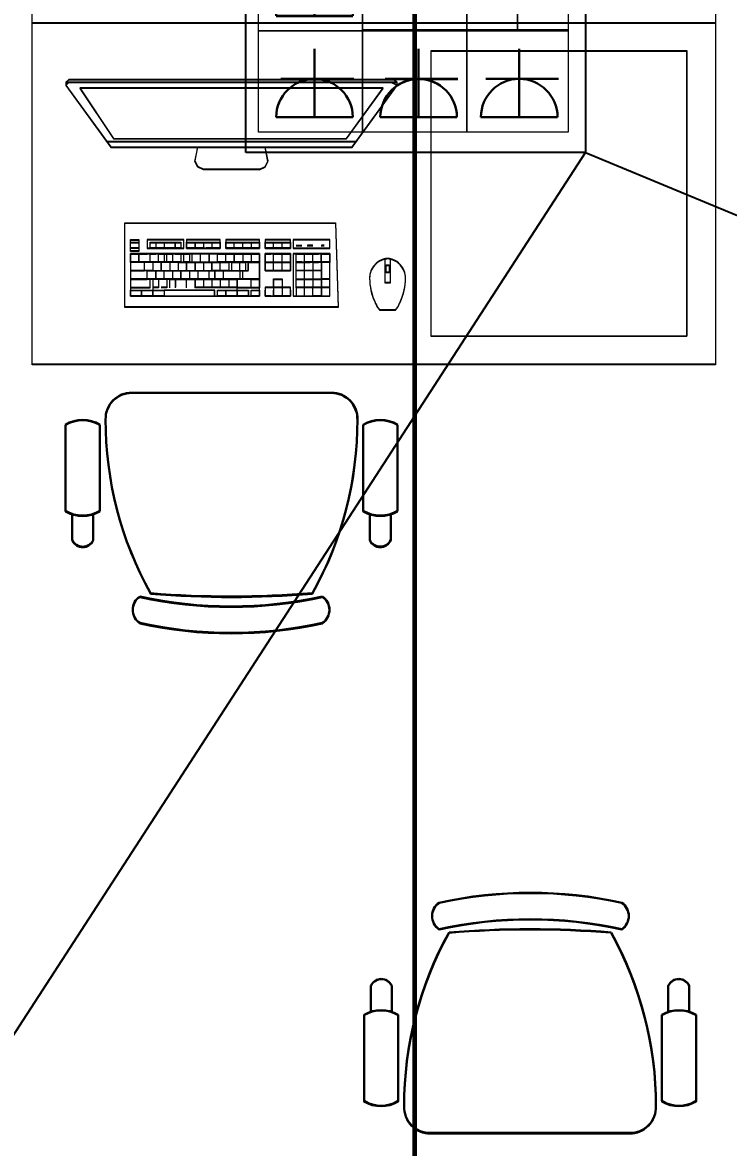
# Model space of a CAD drawing. Header units: millimetres. Extents: x -32 to 417638015, y -35 to 175284279.
# Drawn here: x 216929 to 218169, y 55109 to 57085 of the extents above; entities that cross this region are included whole.
import ezdxf
from ezdxf import colors
from ezdxf.entities.mleader import LeaderData, LeaderLine
from ezdxf.math import Vec2, Vec3

# ---------------------------------------------------------------- set-up
doc = ezdxf.new("R2010")
doc.units = ezdxf.units.MM
for name, color, linetype, lineweight in [('_ЭМ_В полу', 26, 'Кабель в трубе', 60), ('_ЭМ_ТХобщее_слой', 7, 'Continuous', 30), ('ТХ', 5, 'Continuous', 0), ('ШТРИХОВКА', 252, 'Continuous', 15), ('Электро', 250, 'Continuous', 25), ('ЭОМ_Кабель для СУП', 150, 'Continuous', 9)]:
    doc.layers.add(name, color=color, linetype=linetype, lineweight=lineweight)
for name, color, linetype in [('_ЭМ_Надписи', 7, 'Continuous'), ('PDF _СС_розетки', 7, 'Continuous'), ('ВНУТРЯНКА', 1, 'Continuous'), ('ЭОМ_Лотки рабочие', 5, 'Continuous')]:
    doc.layers.add(name, color=color, linetype=linetype)
doc.layers.add('PDF _ЭОМ _розетки', color=7, linetype='Continuous', true_color=0xeb0000)
doc.styles.add('ELine', font='txt.shx')
doc.styles.add('ЭОМ', font='isocpeur.ttf', dxfattribs={"width": 0.85, "height": 250})
doc.linetypes.add('TRAY', pattern='A,12.119257,["_",ELine,S=4.5,R=90,X=0,Y=-1.555839],0.750382,["_",ELine,S=4.5,R=0,X=0,Y=-0.805849],1.314849,["_",ELine,S=4.5,R=0,X=0,Y=-0.805849],2.250029,["_",ELine,S=4.5,R=90,X=0,Y=-1.555839],13.565483', length=30)
doc.linetypes.add('Кабель в трубе', pattern='A,8,[133,ltypeshp.shx,S=1,R=0,X=10,Y=1.3],-3,[130,ltypeshp.shx,S=1.5,R=-45,X=-1.5,Y=0],8', length=19)

# ---------------------------------------------------------------- blocks, each defined once
blk = doc.blocks.new('ТХ 1 этаж.')
at = {"color": 252, "linetype": 'Continuous', "true_color": 0x939598}
for p, q in [((55189.9, 3300), (54839.7, 3300)), ((54723.2, 3092.6), (54723.2, 3243.8)), ((54783.4, 3092.6), (54783.4, 3243.8)), ((55246.2, 3092.6), (55246.2, 3243.8)), ((55306.4, 3092.6), (55306.4, 3243.8)), ((54735.2, 3041.2), (54735.2, 3086.8)), ((54772, 3041.2), (54772, 3087)), ((55257.7, 3041.2), (55257.7, 3087)), ((55294.4, 3041.2), (55294.4, 3086.8)), ((55259.5, 2258.9), (55259.5, 2213.3)), ((55296.3, 2258.8), (55296.2, 2213.1)), ((55781.9, 2258.8), (55781.9, 2213.1)), ((55818.7, 2258.9), (55818.7, 2213.3)), ((55247.5, 2207.5), (55247.5, 2056.3)), ((55307.7, 2207.5), (55307.7, 2056.3)), ((55770.5, 2207.5), (55770.5, 2056.3)), ((55830.7, 2207.5), (55830.7, 2056.3)), ((55364, 2000), (55714.2, 2000))]:
    blk.add_line(p, q, dxfattribs=at)
for centre, radius, start, end in [((54839.1, 3254.6), 45.4, 89.2519, 182.1866), ((55190.5, 3254.6), 45.4, 357.8135, 90.7479), ((54753.3, 3193.7), 58.4, 58.951, 121.0488), ((55418.2, 3251.5), 624.5, 179.878, 209.1059), ((54611.4, 3251.6), 624.5, 330.9068, 0.1215), ((55276.3, 3193.7), 58.4, 58.951, 121.0488), ((54753.3, 3142.6), 58.4, 238.951, 301.0488), ((55276.3, 3142.6), 58.4, 238.951, 301.0488), ((54753.6, 3049.7), 20.2, 204.8955, 335.3354), ((55276, 3049.8), 20.2, 204.8955, 335.3354), ((55014.1, 4704), 1761.9, 265.3938, 274.6546), ((54869.5, 2918.9), 28.1, 124.2901, 235.7096), ((55014.1, 3672.2), 747.5, 257.602, 282.3978), ((55158.7, 2918.9), 28.1, 304.2915, 55.7083), ((55014.1, 3625.7), 747.5, 257.602, 282.3978), ((55539.8, 1674.3), 747.5, 77.602, 102.3978), ((55395.2, 2381.2), 28.1, 124.2915, 235.7083), ((55684.5, 2381.2), 28.1, 304.2901, 55.7096), ((55539.8, 1627.9), 747.5, 77.602, 102.3978), ((55942.5, 2048.5), 624.5, 150.9068, 180.1215), ((55539.8, 596), 1761.9, 85.3938, 94.6546), ((55135.7, 2048.5), 624.5, 359.878, 29.1059), ((55277.9, 2250.3), 20.2, 24.8955, 155.3354), ((55800.3, 2250.4), 20.2, 24.8955, 155.3354), ((55277.6, 2157.4), 58.4, 58.951, 121.0488), ((55800.6, 2157.4), 58.4, 58.951, 121.0488), ((55277.6, 2106.3), 58.4, 238.951, 301.0488), ((55800.6, 2106.3), 58.4, 238.951, 301.0488), ((55363.4, 2045.4), 45.4, 177.8135, 270.7479), ((55714.8, 2045.4), 45.4, 269.2519, 2.1866)]:
    blk.add_arc(centre, radius, start, end, dxfattribs=at)
at = {"layer": 'ТХ', "color": 252, "linetype": 'Continuous', "ltscale": 100, "true_color": 0x939598}
for p, q in [((54950.7, 3707), (54955.6, 3731.7)), ((55078.9, 3707), (55074, 3731.7)), ((54955.6, 3697.1), (54950.7, 3707)), ((54955.6, 3697.1), (54950.7, 3707)), ((54965.5, 3692.2), (54955.6, 3697.1)), ((54965.5, 3692.2), (54955.6, 3697.1)), ((55064.1, 3692.2), (55074, 3697.1)), ((55064.1, 3692.2), (55074, 3697.1)), ((55074, 3697.1), (55078.9, 3707)), ((55074, 3697.1), (55078.9, 3707)), ((55014.8, 3692.2), (54965.5, 3692.2)), ((55014.8, 3692.2), (54965.5, 3692.2)), ((55064.1, 3692.2), (55014.8, 3692.2)), ((55064.1, 3692.2), (55014.8, 3692.2)), ((55291, 3445.6), (55276.2, 3445.6)), ((55301.6, 3445.6), (55291, 3445.6))]:
    blk.add_line(p, q, dxfattribs=at)
at = {"layer": 'ТХ', "color": 252, "true_color": 0x939598}
for points in [[(55864.8, 3950), (54664.8, 3950), (54664.8, 4550), (55864.8, 4550)], [(54664.8, 3950), (55864.8, 3950), (55864.8, 3350), (54664.8, 3350)], [(55364.8, 3400), (55814.8, 3400), (55814.8, 3900), (55364.8, 3900)], [(55291.6, 3524.6), (55291.6, 3511.6), (55286.2, 3511.6), (55286.2, 3524.6)]]:
    blk.add_lwpolyline(points, close=True, dxfattribs=at)
at = {"layer": 'ТХ', "color": 252, "linetype": 'Continuous', "ltscale": 100, "true_color": 0x939598}
for points in [[(54812.6, 3731.7), (55014.8, 3731.7), (55212.1, 3731.7), (55221.9, 3731.7), (55226.9, 3731.7), (55305.8, 3840.2), (55305.8, 3845.1), (55300.8, 3850), (55014.8, 3850), (54728.8, 3850), (54723.9, 3845.1), (54723.9, 3840.2), (54802.8, 3731.7)], [(55014.8, 3835.2), (54748.5, 3835.2), (54807.7, 3746.5), (55014.8, 3746.5), (55217, 3746.5), (55281.1, 3835.2)], [(54975.4, 3529.5), (54975.4, 3544.3)], [(55019.7, 3529.5), (55019.7, 3544.3)], [(54926, 3499.9), (54926, 3514.7)]]:
    blk.add_lwpolyline(points, close=True, dxfattribs=at)
for points in [[(55305.8, 3845.1), (55295.9, 3845.1), (55014.8, 3845.1), (54733.7, 3845.1), (54723.9, 3845.1)], [(55305.8, 3840.2), (55295.9, 3845.1), (55014.8, 3845.1), (54728.8, 3845.1), (54723.9, 3840.2)], [(54797.8, 3741.5), (55014.8, 3741.5), (55231.8, 3741.5)], [(54827.4, 3450.6), (54827.4, 3598.5)], [(54827.4, 3598.5), (55197.3, 3598.5), (55202.2, 3450.6)], [(54837.3, 3568.9), (54852.1, 3568.9)], [(54837.3, 3549.2), (54837.3, 3568.9)], [(54837.3, 3564), (54852.1, 3564)], [(54837.3, 3554.1), (54837.3, 3564)], [(54852.1, 3568.9), (54852.1, 3549.2)], [(54852.1, 3564), (54852.1, 3554.1)], [(54931, 3568.9), (54866.9, 3568.9)], [(54866.9, 3568.9), (54866.9, 3554.1)], [(54871.8, 3564), (54926, 3564)], [(54871.8, 3554.1), (54871.8, 3564)], [(54881.7, 3564), (54881.7, 3554.1)], [(54896.5, 3564), (54896.5, 3554.1)], [(54916.2, 3554.1), (54916.2, 3564)], [(54926, 3564), (54926, 3554.1)], [(54931, 3554.1), (54931, 3568.9)], [(54935.9, 3568.9), (54935.9, 3554.1)], [(54995.1, 3568.9), (54935.9, 3568.9)], [(54965.5, 3564), (54965.5, 3554.1), (54935.9, 3554.1)], [(54935.9, 3564), (54965.5, 3564)], [(54935.9, 3554.1), (54935.9, 3564)], [(54950.7, 3564), (54950.7, 3554.1)], [(54965.5, 3564), (54995.1, 3564)], [(54980.3, 3564), (54980.3, 3554.1)], [(54995.1, 3554.1), (54995.1, 3568.9)], [(54995.1, 3564), (54995.1, 3554.1)], [(55005, 3568.9), (55005, 3554.1)], [(55064.1, 3568.9), (55005, 3568.9)], [(55005, 3564), (55034.5, 3564)], [(55005, 3554.1), (55005, 3564)], [(55019.7, 3554.1), (55019.7, 3564)], [(55034.5, 3554.1), (55034.5, 3564), (55064.1, 3564)], [(55049.3, 3564), (55049.3, 3554.1)], [(55064.1, 3564), (55064.1, 3554.1), (55064.1, 3568.9)], [(55118.4, 3568.9), (55074, 3568.9)], [(55074, 3568.9), (55074, 3554.1)], [(55074, 3554.1), (55074, 3564)], [(55074, 3564), (55118.4, 3564)], [(55088.8, 3554.1), (55088.8, 3564)], [(55103.6, 3554.1), (55103.6, 3564)], [(55118.4, 3554.1), (55118.4, 3568.9)], [(55118.4, 3564), (55118.4, 3554.1)], [(55187.4, 3568.9), (55123.3, 3568.9)], [(55123.3, 3568.9), (55123.3, 3554.1)], [(55128.2, 3559.1), (55138.1, 3559.1)], [(55128.2, 3559.1), (55138.1, 3559.1)], [(55157.8, 3559.1), (55148, 3559.1)], [(55148, 3559.1), (55157.8, 3559.1)], [(55177.6, 3559.1), (55172.6, 3559.1)], [(55172.6, 3559.1), (55177.6, 3559.1)], [(55187.4, 3554.1), (55187.4, 3568.9)], [(54852.1, 3554.1), (54837.3, 3554.1)], [(54852.1, 3549.2), (54837.3, 3549.2)], [(54837.3, 3544.3), (54837.3, 3470.3)], [(55064.1, 3544.3), (54837.3, 3544.3)], [(54837.3, 3544.3), (54866.9, 3544.3)], [(54837.3, 3529.5), (54837.3, 3544.3)], [(54852.1, 3529.5), (54852.1, 3544.3)], [(54852.1, 3544.3), (54852.1, 3529.5)], [(54866.9, 3554.1), (54931, 3554.1)], [(54926, 3554.1), (54871.8, 3554.1)], [(54871.8, 3544.3), (54881.7, 3544.3)], [(54871.8, 3529.5), (54871.8, 3544.3)], [(54886.6, 3544.3), (54911.3, 3544.3)], [(54886.6, 3529.5), (54886.6, 3544.3)], [(54896.5, 3544.3), (54896.5, 3529.5)], [(54901.4, 3529.5), (54901.4, 3544.3)], [(54911.3, 3544.3), (54911.3, 3529.5)], [(54916.2, 3544.3), (54940.8, 3544.3)], [(54926, 3544.3), (54926, 3529.5)], [(54931, 3529.5), (54931, 3544.3)], [(54935.9, 3554.1), (54995.1, 3554.1)], [(54940.8, 3544.3), (54940.8, 3529.5)], [(54945.8, 3529.5), (54945.8, 3544.3)], [(54960.6, 3529.5), (54960.6, 3544.3)], [(54995.1, 3554.1), (54970.4, 3554.1)], [(54990.2, 3544.3), (55005, 3544.3)], [(54990.2, 3529.5), (54990.2, 3544.3)], [(55019.7, 3554.1), (55005, 3554.1)], [(55005, 3554.1), (55064.1, 3554.1)], [(55005, 3529.5), (55005, 3544.3)], [(55005, 3544.3), (55019.7, 3544.3)], [(55034.5, 3554.1), (55019.7, 3554.1)], [(55019.7, 3544.3), (55034.5, 3544.3)], [(55064.1, 3554.1), (55034.5, 3554.1)], [(55034.5, 3544.3), (55034.5, 3529.5)], [(55034.5, 3544.3), (55064.1, 3544.3)], [(55049.3, 3544.3), (55049.3, 3529.5)], [(55064.1, 3544.3), (55064.1, 3529.5)], [(55064.1, 3470.3), (55064.1, 3544.3)], [(55118.4, 3554.1), (55074, 3554.1)], [(55074, 3554.1), (55118.4, 3554.1)], [(55074, 3529.5), (55074, 3544.3)], [(55074, 3544.3), (55074, 3514.7)], [(55074, 3544.3), (55083.9, 3544.3)], [(55118.4, 3544.3), (55074, 3544.3)], [(55088.8, 3544.3), (55103.6, 3544.3)], [(55088.8, 3514.7), (55088.8, 3544.3)], [(55103.6, 3544.3), (55118.4, 3544.3)], [(55103.6, 3529.5), (55103.6, 3544.3)], [(55118.4, 3514.7), (55118.4, 3544.3)], [(55118.4, 3544.3), (55118.4, 3529.5)], [(55123.3, 3554.1), (55187.4, 3554.1)], [(55187.4, 3544.3), (55123.3, 3544.3)], [(55123.3, 3544.3), (55123.3, 3470.3)], [(55128.2, 3544.3), (55167.7, 3544.3)], [(55128.2, 3529.5), (55128.2, 3544.3)], [(55143, 3470.3), (55143, 3544.3)], [(55157.8, 3529.5), (55157.8, 3544.3)], [(55172.6, 3544.3), (55187.4, 3544.3)], [(55172.6, 3529.5), (55172.6, 3544.3)], [(55187.4, 3470.3), (55187.4, 3544.3)], [(55187.4, 3544.3), (55187.4, 3529.5)], [(54921.1, 3529.5), (54837.3, 3529.5)], [(54861.9, 3529.5), (54837.3, 3529.5), (54837.3, 3514.7), (54837.3, 3499.9)], [(54861.9, 3514.7), (54861.9, 3529.5)], [(54861.9, 3514.7), (54861.9, 3529.5)], [(54876.7, 3529.5), (54876.7, 3514.7)], [(54891.5, 3529.5), (54891.5, 3514.7)], [(54891.5, 3514.7), (54891.5, 3529.5)], [(54906.3, 3529.5), (54906.3, 3514.7)], [(54926, 3529.5), (54916.2, 3529.5)], [(54921.1, 3529.5), (54921.1, 3514.7)], [(54921.1, 3529.5), (54990.2, 3529.5)], [(54940.8, 3529.5), (54931, 3529.5)], [(54935.9, 3514.7), (54935.9, 3529.5)], [(54935.9, 3529.5), (54935.9, 3514.7)], [(54950.7, 3529.5), (54950.7, 3514.7)], [(54965.5, 3529.5), (54980.3, 3529.5)], [(54965.5, 3529.5), (54965.5, 3514.7)], [(54980.3, 3529.5), (54980.3, 3514.7)], [(54980.3, 3529.5), (55009.9, 3529.5)], [(54980.3, 3514.7), (54980.3, 3529.5)], [(55034.5, 3529.5), (54990.2, 3529.5)], [(54995.1, 3514.7), (54995.1, 3529.5)], [(55009.9, 3529.5), (55009.9, 3514.7)], [(55014.8, 3529.5), (55039.5, 3529.5)], [(55014.8, 3529.5), (55014.8, 3514.7)], [(55029.6, 3514.7), (55029.6, 3529.5)], [(55034.5, 3499.9), (55034.5, 3514.7), (55044.4, 3514.7), (55044.4, 3529.5)], [(55049.3, 3529.5), (55034.5, 3529.5)], [(55039.5, 3529.5), (55039.5, 3514.7)], [(55044.4, 3529.5), (55064.1, 3529.5)], [(55064.1, 3529.5), (55049.3, 3529.5)], [(55064.1, 3529.5), (55064.1, 3499.9)], [(55074, 3529.5), (55118.4, 3529.5)], [(55074, 3514.7), (55074, 3529.5)], [(55103.6, 3514.7), (55103.6, 3529.5)], [(55118.4, 3529.5), (55118.4, 3514.7)], [(55138.1, 3529.5), (55128.2, 3529.5)], [(55128.2, 3529.5), (55152.9, 3529.5)], [(55128.2, 3485.1), (55128.2, 3529.5)], [(55187.4, 3529.5), (55143, 3529.5)], [(55157.8, 3529.5), (55157.8, 3485.1)], [(55157.8, 3529.5), (55167.7, 3529.5)], [(55172.6, 3529.5), (55172.6, 3485.1)], [(55172.6, 3529.5), (55172.6, 3470.3)], [(55187.4, 3529.5), (55172.6, 3529.5)], [(55187.4, 3470.3), (55187.4, 3529.5)], [(54837.3, 3514.7), (54861.9, 3514.7)], [(54866.9, 3514.7), (54837.3, 3514.7)], [(54837.3, 3499.9), (54866.9, 3499.9)], [(54871.8, 3499.9), (54837.3, 3499.9)], [(54837.3, 3499.9), (54837.3, 3485.1)], [(54876.7, 3514.7), (54861.9, 3514.7)], [(54866.9, 3514.7), (54891.5, 3514.7)], [(54866.9, 3499.9), (54866.9, 3514.7)], [(54866.9, 3499.9), (54866.9, 3514.7)], [(54901.4, 3499.9), (54866.9, 3499.9)], [(54871.8, 3485.1), (54871.8, 3499.9)], [(54876.7, 3499.9), (54876.7, 3470.3)], [(54881.7, 3514.7), (54985.2, 3514.7)], [(54881.7, 3499.9), (54881.7, 3514.7)], [(54881.7, 3514.7), (54881.7, 3499.9)], [(54886.6, 3499.9), (54886.6, 3485.1)], [(54896.5, 3499.9), (54896.5, 3514.7)], [(54911.3, 3499.9), (54896.5, 3499.9)], [(54901.4, 3499.9), (54901.4, 3485.1)], [(54906.3, 3499.9), (55024.7, 3499.9)], [(54906.3, 3485.1), (54906.3, 3499.9)], [(54911.3, 3514.7), (54911.3, 3499.9)], [(55019.7, 3499.9), (54911.3, 3499.9)], [(54916.2, 3499.9), (54916.2, 3485.1)], [(54935.9, 3485.1), (54935.9, 3499.9)], [(54940.8, 3514.7), (54940.8, 3499.9)], [(54950.7, 3499.9), (54950.7, 3485.1)], [(54955.6, 3514.7), (54955.6, 3499.9)], [(54965.5, 3499.9), (54965.5, 3485.1)], [(54975.4, 3499.9), (54975.4, 3514.7)], [(55009.9, 3514.7), (54980.3, 3514.7)], [(54980.3, 3499.9), (54995.1, 3499.9)], [(54980.3, 3499.9), (54980.3, 3485.1)], [(54985.2, 3514.7), (54985.2, 3499.9)], [(54985.2, 3514.7), (55005, 3514.7)], [(54995.1, 3499.9), (54995.1, 3485.1)], [(55000, 3514.7), (55000, 3499.9)], [(55005, 3514.7), (55039.5, 3514.7)], [(55009.9, 3499.9), (55009.9, 3485.1)], [(55029.6, 3499.9), (55019.7, 3499.9)], [(55049.3, 3499.9), (55024.7, 3499.9), (55024.7, 3485.1)], [(55024.7, 3470.3), (55024.7, 3499.9)], [(55029.6, 3514.7), (55029.6, 3499.9)], [(55064.1, 3499.9), (55034.5, 3499.9)], [(55049.3, 3499.9), (55064.1, 3499.9)], [(55049.3, 3485.1), (55049.3, 3499.9)], [(55049.3, 3485.1), (55049.3, 3499.9)], [(55064.1, 3499.9), (55064.1, 3485.1)], [(55118.4, 3514.7), (55074, 3514.7)], [(55074, 3514.7), (55118.4, 3514.7)], [(55088.8, 3499.9), (55088.8, 3470.3)], [(55088.8, 3485.1), (55088.8, 3499.9)], [(55088.8, 3499.9), (55103.6, 3499.9), (55103.6, 3485.1)], [(55088.8, 3499.9), (55103.6, 3499.9)], [(55103.6, 3499.9), (55103.6, 3485.1)], [(55157.8, 3514.7), (55128.2, 3514.7)], [(55128.2, 3499.9), (55143, 3499.9)], [(55143, 3499.9), (55172.6, 3499.9)], [(55172.6, 3514.7), (55157.8, 3514.7)], [(55187.4, 3499.9), (55172.6, 3499.9)], [(54837.3, 3485.1), (54871.8, 3485.1)], [(54837.3, 3480.2), (54896.5, 3480.2)], [(54837.3, 3470.3), (54837.3, 3480.2)], [(54857, 3470.3), (54857, 3480.2)], [(54886.6, 3485.1), (54876.7, 3485.1)], [(54876.7, 3470.3), (54876.7, 3480.2)], [(54901.4, 3485.1), (54891.5, 3485.1)], [(54896.5, 3480.2), (54896.5, 3470.3)], [(54896.5, 3480.2), (54896.5, 3470.3)], [(54985.2, 3480.2), (54896.5, 3480.2)], [(54995.1, 3485.1), (54950.7, 3485.1)], [(54985.2, 3470.3), (54985.2, 3480.2)], [(54990.2, 3480.2), (55024.7, 3480.2)], [(54990.2, 3470.3), (54990.2, 3480.2)], [(55024.7, 3485.1), (54995.1, 3485.1)], [(55005, 3480.2), (55005, 3470.3)], [(55005, 3470.3), (55005, 3480.2)], [(55024.7, 3485.1), (55064.1, 3485.1)], [(55024.7, 3480.2), (55044.4, 3480.2)], [(55024.7, 3480.2), (55024.7, 3470.3)], [(55044.4, 3480.2), (55044.4, 3470.3)], [(55049.3, 3480.2), (55064.1, 3480.2)], [(55049.3, 3470.3), (55049.3, 3480.2)], [(55064.1, 3480.2), (55064.1, 3470.3)], [(55074, 3485.1), (55074, 3470.3)], [(55118.4, 3485.1), (55074, 3485.1)], [(55074, 3470.3), (55074, 3480.2)], [(55088.8, 3470.3), (55088.8, 3480.2)], [(55103.6, 3485.1), (55103.6, 3470.3)], [(55118.4, 3485.1), (55103.6, 3485.1)], [(55118.4, 3470.3), (55118.4, 3485.1)], [(55118.4, 3480.2), (55118.4, 3470.3)], [(55152.9, 3485.1), (55128.2, 3485.1)], [(55157.8, 3485.1), (55128.2, 3485.1)], [(55128.2, 3485.1), (55128.2, 3470.3)], [(55187.4, 3485.1), (55157.8, 3485.1)], [(55157.8, 3470.3), (55157.8, 3485.1)], [(55157.8, 3470.3), (55157.8, 3485.1)], [(55172.6, 3485.1), (55172.6, 3470.3)], [(54837.3, 3470.3), (55064.1, 3470.3)], [(54876.7, 3470.3), (54837.3, 3470.3)], [(54896.5, 3470.3), (54876.7, 3470.3)], [(54896.5, 3470.3), (54985.2, 3470.3)], [(55024.7, 3470.3), (54990.2, 3470.3)], [(55044.4, 3470.3), (55024.7, 3470.3)], [(55064.1, 3470.3), (55049.3, 3470.3)], [(55083.9, 3470.3), (55074, 3470.3)], [(55074, 3470.3), (55118.4, 3470.3)], [(55118.4, 3470.3), (55088.8, 3470.3)], [(55123.3, 3470.3), (55187.4, 3470.3)], [(55128.2, 3470.3), (55152.9, 3470.3)], [(55172.6, 3470.3), (55157.8, 3470.3)], [(55172.6, 3470.3), (55187.4, 3470.3)], [(55202.2, 3450.6), (54827.4, 3450.6)]]:
    blk.add_lwpolyline(points, dxfattribs=at)
at = {"layer": 'ТХ', "color": 252, "true_color": 0x939598}
blk.add_lwpolyline([(55284, 3535.2), (55284, 3494), (55293.8, 3494), (55293.8, 3535.2)], dxfattribs=at)
at = {"layer": 'ТХ', "color": 252, "linetype": 'Continuous', "ltscale": 100, "true_color": 0x939598}
for centre, radius, start, end in [((55292.1, 3501.3), 34.8, 137.9531, 180), ((55342.5, 3455.8), 102.6, 135, 137.9531), ((55277.4, 3520.9), 10.5, 125.7825, 135), ((55289.2, 3504.5), 30.7, 116.5651, 125.7825), ((55296.6, 3489.9), 47.1, 109.1242, 116.5651), ((55288.9, 3512), 23.8, 90, 109.1242), ((55288.9, 3512), 23.8, 70.8758, 90), ((55281.2, 3489.9), 47.1, 63.4349, 70.8758), ((55288.6, 3504.5), 30.7, 54.2175, 63.4349), ((55300.4, 3520.9), 10.5, 45, 54.2175), ((55235.3, 3455.8), 102.6, 42.0469, 45), ((55285.7, 3501.3), 34.8, 0, 42.0469), ((55355, 3501.3), 97.6, 180, 204.7215), ((55222.8, 3501.3), 97.6, 335.2785, 0), ((55525.9, 3579.9), 285.7, 204.7215, 206.5651), ((55051.9, 3579.9), 285.7, 333.4349, 335.2785), ((55280.5, 3457.3), 11.5, 206.5651, 215.7825), ((55300.8, 3471.9), 36.4, 215.7825, 225), ((55276.2, 3447.2), 1.61, 225, 270), ((55301.6, 3447.2), 1.61, 270, 315), ((55277, 3471.9), 36.4, 315, 324.2175), ((55297.3, 3457.3), 11.5, 324.2175, 333.4349)]:
    blk.add_arc(centre, radius, start, end, dxfattribs=at)
blk = doc.blocks.new('1 этаж')
at = {"layer": 'ЭОМ_Лотки рабочие'}
blk.add_blockref('ТХ 1 этаж.', (-6856.492, 1554.379), dxfattribs=at)
blk = doc.blocks.new('_ЭМ_ТХ2_1этаж')
at = {"color": 252, "linetype": 'Continuous', "true_color": 0x939598}
for p, q in [((166337.8, -65893.5), (165987.6, -65893.5)), ((165871.1, -66100.9), (165871.1, -65949.8)), ((165931.3, -66100.9), (165931.3, -65949.8)), ((166394.1, -66100.9), (166394.1, -65949.8)), ((166454.3, -66100.9), (166454.3, -65949.8)), ((165883.1, -66152.3), (165883.1, -66106.7)), ((165919.9, -66152.3), (165919.9, -66106.6)), ((166405.5, -66152.3), (166405.6, -66106.6)), ((166442.3, -66152.3), (166442.3, -66106.7)), ((166407.4, -66934.6), (166407.4, -66980.2)), ((166444.1, -66934.7), (166444.1, -66980.4)), ((166929.8, -66934.7), (166929.8, -66980.4)), ((166966.6, -66934.6), (166966.6, -66980.3)), ((166395.4, -66986), (166395.4, -67137.2)), ((166455.6, -66986), (166455.6, -67137.2)), ((166918.4, -66986), (166918.4, -67137.2)), ((166978.6, -66986), (166978.6, -67137.2)), ((166511.9, -67193.5), (166862.1, -67193.5))]:
    blk.add_line(p, q, dxfattribs=at)
for centre, radius, start, end in [((165987, -65938.9), 45.4, 89.2519, 182.1866), ((166338.4, -65938.9), 45.4, 357.8135, 90.7479), ((165901.2, -65999.8), 58.4, 58.951, 121.0488), ((166566.1, -65942), 624.5, 179.878, 209.1059), ((165759.3, -65942), 624.5, 330.9068, 0.1215), ((166424.2, -65999.8), 58.4, 58.951, 121.0488), ((165901.2, -66050.9), 58.4, 238.951, 301.0488), ((166424.2, -66050.9), 58.4, 238.951, 301.0488), ((165901.5, -66143.8), 20.2, 204.8955, 335.3354), ((166423.9, -66143.7), 20.2, 204.8955, 335.3354), ((166017.3, -66274.6), 28.1, 124.2901, 235.7096), ((166162, -65521.3), 747.5, 257.602, 282.3978), ((166162, -64489.5), 1761.9, 265.3938, 274.6546), ((166306.6, -66274.6), 28.1, 304.2915, 55.7083), ((166162, -65567.8), 747.5, 257.602, 282.3978), ((166687.7, -67519.2), 747.5, 77.602, 102.3978), ((166543.1, -66812.3), 28.1, 124.2915, 235.7083), ((166832.3, -66812.3), 28.1, 304.2901, 55.7096), ((166687.7, -67565.7), 747.5, 77.602, 102.3978), ((167090.4, -67145), 624.5, 150.9068, 180.1215), ((166687.7, -68597.5), 1761.9, 85.3938, 94.6546), ((166283.6, -67145), 624.5, 359.878, 29.1059), ((166425.8, -66943.2), 20.2, 24.8955, 155.3354), ((166948.2, -66943.2), 20.2, 24.8955, 155.3354), ((166425.5, -67036.1), 58.4, 58.951, 121.0488), ((166948.5, -67036.1), 58.4, 58.951, 121.0488), ((166425.5, -67087.2), 58.4, 238.951, 301.0488), ((166511.3, -67148.1), 45.4, 177.8135, 270.7479), ((166862.7, -67148.1), 45.4, 269.2519, 2.1866), ((166948.5, -67087.2), 58.4, 238.951, 301.0488)]:
    blk.add_arc(centre, radius, start, end, dxfattribs=at)
at = {"layer": 'ТХ', "color": 252, "linetype": 'Continuous', "ltscale": 100, "true_color": 0x939598}
for p, q in [((166098.6, -65486.5), (166103.5, -65461.8)), ((166226.8, -65486.5), (166221.9, -65461.8)), ((166103.5, -65496.4), (166098.6, -65486.5)), ((166103.5, -65496.4), (166098.6, -65486.5)), ((166221.9, -65496.4), (166226.8, -65486.5)), ((166221.9, -65496.4), (166226.8, -65486.5)), ((166113.4, -65501.3), (166103.5, -65496.4)), ((166113.4, -65501.3), (166103.5, -65496.4)), ((166162.7, -65501.3), (166113.4, -65501.3)), ((166162.7, -65501.3), (166113.4, -65501.3)), ((166212, -65501.3), (166162.7, -65501.3)), ((166212, -65501.3), (166162.7, -65501.3)), ((166212, -65501.3), (166221.9, -65496.4)), ((166212, -65501.3), (166221.9, -65496.4)), ((166438.9, -65747.9), (166424.1, -65747.9)), ((166449.5, -65747.9), (166438.9, -65747.9))]:
    blk.add_line(p, q, dxfattribs=at)
at = {"layer": 'ТХ', "color": 252, "true_color": 0x939598}
for points in [[(165812.7, -65243.5), (167012.7, -65243.5), (167012.7, -65843.5), (165812.7, -65843.5)], [(166512.7, -65793.5), (166962.7, -65793.5), (166962.7, -65293.5), (166512.7, -65293.5)], [(166439.5, -65668.9), (166439.5, -65681.9), (166434.1, -65681.9), (166434.1, -65668.9)]]:
    blk.add_lwpolyline(points, close=True, dxfattribs=at)
at = {"layer": 'ТХ', "color": 252, "linetype": 'Continuous', "ltscale": 100, "true_color": 0x939598}
for points in [[(165960.5, -65461.8), (166162.7, -65461.8), (166360, -65461.8), (166369.8, -65461.8), (166374.8, -65461.8), (166453.7, -65353.4), (166453.7, -65348.4), (166448.7, -65343.5), (166162.7, -65343.5), (165876.7, -65343.5), (165871.7, -65348.4), (165871.7, -65353.4), (165950.7, -65461.8)], [(166162.7, -65358.3), (165896.4, -65358.3), (165955.6, -65447.1), (166162.7, -65447.1), (166364.9, -65447.1), (166429, -65358.3)], [(166123.3, -65664), (166123.3, -65649.2)], [(166167.6, -65664), (166167.6, -65649.2)], [(166073.9, -65693.6), (166073.9, -65678.8)]]:
    blk.add_lwpolyline(points, close=True, dxfattribs=at)
for points in [[(166453.7, -65348.4), (166443.8, -65348.4), (166162.7, -65348.4), (165881.6, -65348.4), (165871.7, -65348.4)], [(166453.7, -65353.4), (166443.8, -65348.4), (166162.7, -65348.4), (165876.7, -65348.4), (165871.7, -65353.4)], [(165945.7, -65452), (166162.7, -65452), (166379.7, -65452)], [(165975.3, -65742.9), (165975.3, -65595)], [(165975.3, -65595), (166345.2, -65595), (166350.1, -65742.9)], [(165985.2, -65624.6), (166000, -65624.6)], [(165985.2, -65644.3), (165985.2, -65624.6)], [(166000, -65624.6), (166000, -65644.3)], [(166078.9, -65624.6), (166014.8, -65624.6)], [(166014.8, -65624.6), (166014.8, -65639.4)], [(166078.9, -65639.4), (166078.9, -65624.6)], [(166083.8, -65624.6), (166083.8, -65639.4)], [(166143, -65624.6), (166083.8, -65624.6)], [(166143, -65639.4), (166143, -65624.6)], [(166152.8, -65624.6), (166152.8, -65639.4)], [(166212, -65624.6), (166152.8, -65624.6)], [(166212, -65629.5), (166212, -65639.4), (166212, -65624.6)], [(166266.3, -65624.6), (166221.9, -65624.6)], [(166221.9, -65624.6), (166221.9, -65639.4)], [(166266.3, -65639.4), (166266.3, -65624.6)], [(166335.3, -65624.6), (166271.2, -65624.6)], [(166271.2, -65624.6), (166271.2, -65639.4)], [(166335.3, -65639.4), (166335.3, -65624.6)], [(165985.2, -65629.5), (166000, -65629.5)], [(165985.2, -65639.4), (165985.2, -65629.5)], [(166000, -65639.4), (165985.2, -65639.4)], [(166000, -65644.3), (165985.2, -65644.3)], [(166000, -65629.5), (166000, -65639.4)], [(166014.8, -65639.4), (166078.9, -65639.4)], [(166019.7, -65629.5), (166073.9, -65629.5)], [(166019.7, -65639.4), (166019.7, -65629.5)], [(166073.9, -65639.4), (166019.7, -65639.4)], [(166029.6, -65629.5), (166029.6, -65639.4)], [(166044.4, -65629.5), (166044.4, -65639.4)], [(166064.1, -65639.4), (166064.1, -65629.5)], [(166073.9, -65629.5), (166073.9, -65639.4)], [(166113.4, -65629.5), (166113.4, -65639.4), (166083.8, -65639.4)], [(166083.8, -65629.5), (166113.4, -65629.5)], [(166083.8, -65639.4), (166083.8, -65629.5)], [(166083.8, -65639.4), (166143, -65639.4)], [(166098.6, -65629.5), (166098.6, -65639.4)], [(166113.4, -65629.5), (166143, -65629.5)], [(166143, -65639.4), (166118.3, -65639.4)], [(166128.2, -65629.5), (166128.2, -65639.4)], [(166143, -65629.5), (166143, -65639.4)], [(166152.8, -65629.5), (166182.4, -65629.5)], [(166152.8, -65639.4), (166152.8, -65629.5)], [(166167.6, -65639.4), (166152.8, -65639.4)], [(166152.8, -65639.4), (166212, -65639.4)], [(166167.6, -65639.4), (166167.6, -65629.5)], [(166182.4, -65639.4), (166167.6, -65639.4)], [(166182.4, -65639.4), (166182.4, -65629.5), (166212, -65629.5)], [(166212, -65639.4), (166182.4, -65639.4)], [(166197.2, -65629.5), (166197.2, -65639.4)], [(166221.9, -65639.4), (166221.9, -65629.5)], [(166221.9, -65629.5), (166266.3, -65629.5)], [(166266.3, -65639.4), (166221.9, -65639.4)], [(166221.9, -65639.4), (166266.3, -65639.4)], [(166236.7, -65639.4), (166236.7, -65629.5)], [(166251.5, -65639.4), (166251.5, -65629.5)], [(166266.3, -65629.5), (166266.3, -65639.4)], [(166271.2, -65639.4), (166335.3, -65639.4)], [(166276.1, -65634.4), (166286, -65634.4)], [(166276.1, -65634.4), (166286, -65634.4)], [(166305.7, -65634.4), (166295.9, -65634.4)], [(166295.9, -65634.4), (166305.7, -65634.4)], [(166325.4, -65634.4), (166320.5, -65634.4)], [(166320.5, -65634.4), (166325.4, -65634.4)], [(165985.2, -65649.2), (165985.2, -65723.2)], [(166212, -65649.2), (165985.2, -65649.2)], [(165985.2, -65649.2), (166014.8, -65649.2)], [(165985.2, -65664), (165985.2, -65649.2)], [(166069, -65664), (165985.2, -65664)], [(166009.8, -65664), (165985.2, -65664), (165985.2, -65678.8), (165985.2, -65693.6)], [(166000, -65664), (166000, -65649.2)], [(166000, -65649.2), (166000, -65664)], [(166009.8, -65678.8), (166009.8, -65664)], [(166009.8, -65678.8), (166009.8, -65664)], [(166019.7, -65649.2), (166029.6, -65649.2)], [(166019.7, -65664), (166019.7, -65649.2)], [(166024.6, -65664), (166024.6, -65678.8)], [(166034.5, -65649.2), (166059.1, -65649.2)], [(166034.5, -65664), (166034.5, -65649.2)], [(166039.4, -65664), (166039.4, -65678.8)], [(166039.4, -65678.8), (166039.4, -65664)], [(166044.4, -65649.2), (166044.4, -65664)], [(166049.3, -65664), (166049.3, -65649.2)], [(166054.2, -65664), (166054.2, -65678.8)], [(166059.1, -65649.2), (166059.1, -65664)], [(166064.1, -65649.2), (166088.7, -65649.2)], [(166073.9, -65664), (166064.1, -65664)], [(166069, -65664), (166069, -65678.8)], [(166069, -65664), (166138, -65664)], [(166073.9, -65649.2), (166073.9, -65664)], [(166078.9, -65664), (166078.9, -65649.2)], [(166088.7, -65664), (166078.9, -65664)], [(166083.8, -65678.8), (166083.8, -65664)], [(166083.8, -65664), (166083.8, -65678.8)], [(166088.7, -65649.2), (166088.7, -65664)], [(166093.7, -65664), (166093.7, -65649.2)], [(166098.6, -65664), (166098.6, -65678.8)], [(166108.5, -65664), (166108.5, -65649.2)], [(166113.4, -65664), (166128.2, -65664)], [(166113.4, -65664), (166113.4, -65678.8)], [(166128.2, -65664), (166128.2, -65678.8)], [(166128.2, -65664), (166157.8, -65664)], [(166128.2, -65678.8), (166128.2, -65664)], [(166138, -65649.2), (166152.8, -65649.2)], [(166138, -65664), (166138, -65649.2)], [(166182.4, -65664), (166138, -65664)], [(166143, -65678.8), (166143, -65664)], [(166152.8, -65664), (166152.8, -65649.2)], [(166152.8, -65649.2), (166167.6, -65649.2)], [(166157.8, -65664), (166157.8, -65678.8)], [(166162.7, -65664), (166187.4, -65664)], [(166162.7, -65664), (166162.7, -65678.8)], [(166167.6, -65649.2), (166182.4, -65649.2)], [(166177.5, -65678.8), (166177.5, -65664)], [(166182.4, -65649.2), (166182.4, -65664)], [(166182.4, -65649.2), (166212, -65649.2)], [(166182.4, -65693.6), (166182.4, -65678.8), (166192.3, -65678.8), (166192.3, -65664)], [(166197.2, -65664), (166182.4, -65664)], [(166187.4, -65664), (166187.4, -65678.8)], [(166192.3, -65664), (166212, -65664)], [(166197.2, -65649.2), (166197.2, -65664)], [(166212, -65664), (166197.2, -65664)], [(166212, -65649.2), (166212, -65664)], [(166212, -65723.2), (166212, -65649.2)], [(166212, -65664), (166212, -65693.6)], [(166221.9, -65664), (166221.9, -65649.2)], [(166221.9, -65649.2), (166221.9, -65678.8)], [(166221.9, -65649.2), (166231.7, -65649.2)], [(166266.3, -65649.2), (166221.9, -65649.2)], [(166221.9, -65664), (166266.3, -65664)], [(166221.9, -65678.8), (166221.9, -65664)], [(166236.7, -65649.2), (166251.5, -65649.2)], [(166236.7, -65678.8), (166236.7, -65649.2)], [(166251.5, -65649.2), (166266.3, -65649.2)], [(166251.5, -65664), (166251.5, -65649.2)], [(166251.5, -65678.8), (166251.5, -65664)], [(166266.3, -65678.8), (166266.3, -65649.2)], [(166266.3, -65649.2), (166266.3, -65664)], [(166266.3, -65664), (166266.3, -65678.8)], [(166335.3, -65649.2), (166271.2, -65649.2)], [(166271.2, -65649.2), (166271.2, -65723.2)], [(166276.1, -65649.2), (166315.6, -65649.2)], [(166276.1, -65664), (166276.1, -65649.2)], [(166286, -65664), (166276.1, -65664)], [(166276.1, -65664), (166300.8, -65664)], [(166276.1, -65708.4), (166276.1, -65664)], [(166290.9, -65723.2), (166290.9, -65649.2)], [(166335.3, -65664), (166290.9, -65664)], [(166305.7, -65664), (166305.7, -65649.2)], [(166305.7, -65664), (166305.7, -65708.4)], [(166305.7, -65664), (166315.6, -65664)], [(166320.5, -65649.2), (166335.3, -65649.2)], [(166320.5, -65664), (166320.5, -65649.2)], [(166320.5, -65664), (166320.5, -65708.4)], [(166320.5, -65664), (166320.5, -65723.2)], [(166335.3, -65664), (166320.5, -65664)], [(166335.3, -65723.2), (166335.3, -65649.2)], [(166335.3, -65649.2), (166335.3, -65664)], [(166335.3, -65723.2), (166335.3, -65664)], [(165985.2, -65678.8), (166009.8, -65678.8)], [(166014.8, -65678.8), (165985.2, -65678.8)], [(166024.6, -65678.8), (166009.8, -65678.8)], [(166014.8, -65678.8), (166039.4, -65678.8)], [(166014.8, -65693.6), (166014.8, -65678.8)], [(166014.8, -65693.6), (166014.8, -65678.8)], [(166029.6, -65678.8), (166133.1, -65678.8)], [(166029.6, -65693.6), (166029.6, -65678.8)], [(166029.6, -65678.8), (166029.6, -65693.6)], [(166044.4, -65693.6), (166044.4, -65678.8)], [(166059.1, -65678.8), (166059.1, -65693.6)], [(166088.7, -65678.8), (166088.7, -65693.6)], [(166103.5, -65678.8), (166103.5, -65693.6)], [(166123.3, -65693.6), (166123.3, -65678.8)], [(166157.8, -65678.8), (166128.2, -65678.8)], [(166133.1, -65678.8), (166133.1, -65693.6)], [(166133.1, -65678.8), (166152.8, -65678.8)], [(166147.9, -65678.8), (166147.9, -65693.6)], [(166152.8, -65678.8), (166187.4, -65678.8)], [(166177.5, -65678.8), (166177.5, -65693.6)], [(166266.3, -65678.8), (166221.9, -65678.8)], [(166221.9, -65678.8), (166266.3, -65678.8)], [(166305.7, -65678.8), (166276.1, -65678.8)], [(166320.5, -65678.8), (166305.7, -65678.8)], [(165985.2, -65693.6), (166014.8, -65693.6)], [(166019.7, -65693.6), (165985.2, -65693.6)], [(165985.2, -65693.6), (165985.2, -65708.4)], [(166049.3, -65693.6), (166014.8, -65693.6)], [(166019.7, -65708.4), (166019.7, -65693.6)], [(166024.6, -65693.6), (166024.6, -65723.2)], [(166034.5, -65693.6), (166034.5, -65708.4)], [(166059.1, -65693.6), (166044.4, -65693.6)], [(166049.3, -65693.6), (166049.3, -65708.4)], [(166054.2, -65693.6), (166172.6, -65693.6)], [(166054.2, -65708.4), (166054.2, -65693.6)], [(166167.6, -65693.6), (166059.1, -65693.6)], [(166064.1, -65693.6), (166064.1, -65708.4)], [(166083.8, -65708.4), (166083.8, -65693.6)], [(166098.6, -65693.6), (166098.6, -65708.4)], [(166113.4, -65693.6), (166113.4, -65708.4)], [(166128.2, -65693.6), (166143, -65693.6)], [(166128.2, -65693.6), (166128.2, -65708.4)], [(166143, -65693.6), (166143, -65708.4)], [(166157.8, -65693.6), (166157.8, -65708.4)], [(166177.5, -65693.6), (166167.6, -65693.6)], [(166197.2, -65693.6), (166172.6, -65693.6), (166172.6, -65708.4)], [(166172.6, -65723.2), (166172.6, -65693.6)], [(166212, -65693.6), (166182.4, -65693.6)], [(166197.2, -65693.6), (166212, -65693.6)], [(166197.2, -65708.4), (166197.2, -65693.6)], [(166197.2, -65708.4), (166197.2, -65693.6)], [(166212, -65693.6), (166212, -65708.4)], [(166236.7, -65693.6), (166236.7, -65723.2)], [(166236.7, -65708.4), (166236.7, -65693.6)], [(166236.7, -65693.6), (166251.5, -65693.6), (166251.5, -65708.4)], [(166236.7, -65693.6), (166251.5, -65693.6)], [(166251.5, -65693.6), (166251.5, -65708.4)], [(166276.1, -65693.6), (166290.9, -65693.6)], [(166290.9, -65693.6), (166320.5, -65693.6)], [(166335.3, -65693.6), (166320.5, -65693.6)], [(165985.2, -65708.4), (166019.7, -65708.4)], [(165985.2, -65713.4), (166044.4, -65713.4)], [(165985.2, -65723.2), (165985.2, -65713.4)], [(165985.2, -65723.2), (166212, -65723.2)], [(166024.6, -65723.2), (165985.2, -65723.2)], [(166004.9, -65723.2), (166004.9, -65713.4)], [(166034.5, -65708.4), (166024.6, -65708.4)], [(166024.6, -65723.2), (166024.6, -65713.4)], [(166044.4, -65723.2), (166024.6, -65723.2)], [(166049.3, -65708.4), (166039.4, -65708.4)], [(166044.4, -65713.4), (166044.4, -65723.2)], [(166044.4, -65713.4), (166044.4, -65723.2)], [(166133.1, -65713.4), (166044.4, -65713.4)], [(166044.4, -65723.2), (166133.1, -65723.2)], [(166143, -65708.4), (166098.6, -65708.4)], [(166133.1, -65723.2), (166133.1, -65713.4)], [(166138, -65713.4), (166172.6, -65713.4)], [(166138, -65723.2), (166138, -65713.4)], [(166172.6, -65723.2), (166138, -65723.2)], [(166172.6, -65708.4), (166143, -65708.4)], [(166152.8, -65713.4), (166152.8, -65723.2)], [(166152.8, -65723.2), (166152.8, -65713.4)], [(166172.6, -65708.4), (166212, -65708.4)], [(166172.6, -65713.4), (166192.3, -65713.4)], [(166172.6, -65713.4), (166172.6, -65723.2)], [(166192.3, -65723.2), (166172.6, -65723.2)], [(166192.3, -65713.4), (166192.3, -65723.2)], [(166197.2, -65713.4), (166212, -65713.4)], [(166197.2, -65723.2), (166197.2, -65713.4)], [(166212, -65723.2), (166197.2, -65723.2)], [(166212, -65713.4), (166212, -65723.2)], [(166221.9, -65708.4), (166221.9, -65723.2)], [(166266.3, -65708.4), (166221.9, -65708.4)], [(166221.9, -65723.2), (166221.9, -65713.4)], [(166231.7, -65723.2), (166221.9, -65723.2)], [(166221.9, -65723.2), (166266.3, -65723.2)], [(166236.7, -65723.2), (166236.7, -65713.4)], [(166266.3, -65723.2), (166236.7, -65723.2)], [(166251.5, -65708.4), (166251.5, -65723.2)], [(166266.3, -65708.4), (166251.5, -65708.4)], [(166266.3, -65723.2), (166266.3, -65708.4)], [(166266.3, -65713.4), (166266.3, -65723.2)], [(166271.2, -65723.2), (166335.3, -65723.2)], [(166300.8, -65708.4), (166276.1, -65708.4)], [(166305.7, -65708.4), (166276.1, -65708.4)], [(166276.1, -65708.4), (166276.1, -65723.2)], [(166276.1, -65723.2), (166300.8, -65723.2)], [(166335.3, -65708.4), (166305.7, -65708.4)], [(166305.7, -65723.2), (166305.7, -65708.4)], [(166305.7, -65723.2), (166305.7, -65708.4)], [(166320.5, -65723.2), (166305.7, -65723.2)], [(166320.5, -65708.4), (166320.5, -65723.2)], [(166320.5, -65723.2), (166335.3, -65723.2)], [(166350.1, -65742.9), (165975.3, -65742.9)]]:
    blk.add_lwpolyline(points, dxfattribs=at)
at = {"layer": 'ТХ', "color": 252, "true_color": 0x939598}
blk.add_lwpolyline([(166431.9, -65658.3), (166431.9, -65699.5), (166441.7, -65699.5), (166441.7, -65658.3)], dxfattribs=at)
at = {"layer": 'ТХ', "color": 252, "linetype": 'Continuous', "ltscale": 100, "true_color": 0x939598}
for centre, radius, start, end in [((166490.4, -65737.7), 102.6, 135, 137.9531), ((166425.3, -65672.6), 10.5, 125.7825, 135), ((166437.1, -65689), 30.7, 116.5651, 125.7825), ((166444.4, -65703.6), 47.1, 109.1242, 116.5651), ((166436.8, -65681.5), 23.8, 90, 109.1242), ((166436.8, -65681.5), 23.8, 70.8758, 90), ((166429.1, -65703.6), 47.1, 63.4349, 70.8758), ((166436.5, -65689), 30.7, 54.2175, 63.4349), ((166448.3, -65672.6), 10.5, 45, 54.2175), ((166383.2, -65737.7), 102.6, 42.0469, 45), ((166440, -65692.2), 34.8, 137.9531, 180), ((166433.6, -65692.2), 34.8, 0, 42.0469), ((166502.9, -65692.2), 97.6, 180, 204.7215), ((166370.7, -65692.2), 97.6, 335.2785, 0), ((166673.8, -65613.6), 285.7, 204.7215, 206.5651), ((166428.4, -65736.2), 11.5, 206.5651, 215.7825), ((166448.7, -65721.6), 36.4, 215.7825, 225), ((166424.9, -65721.6), 36.4, 315, 324.2175), ((166445.1, -65736.2), 11.5, 324.2175, 333.4349), ((166199.8, -65613.6), 285.7, 333.4349, 335.2785), ((166424.1, -65746.3), 1.61, 225, 270), ((166449.5, -65746.3), 1.61, 270, 315)]:
    blk.add_arc(centre, radius, start, end, dxfattribs=at)
blk = doc.blocks.new('розетк для люка')
at = {"layer": 'ВНУТРЯНКА', "color": 5, "lineweight": 30, "ltscale": 100, "transparency": 33554687}
blk.add_line((-67.1, -58.8), (-67.1, 69), dxfattribs=at)
at = {"layer": 'Электро', "color": 5, "lineweight": 30, "transparency": 33554687}
for p, q in [((0, 67.3), (0, -67.3)), ((0, 0), (-120.1, 0))]:
    blk.add_line(p, q, dxfattribs=at)
blk.add_ellipse((0.1, 0), major_axis=(47.6, 47.6), ratio=1, start_param=0.787621, end_param=3.924768, dxfattribs=at)
blk = doc.blocks.new('Люк на 6 мест')
h = blk.add_hatch(color=256)
h.dxf.hatch_style = 1
h.paths.add_polyline_path([(-284.6, 515.7), (-284.6, 526.8), (-319.2, 527), (-319.2, 515.9)])
h = blk.add_hatch(color=256)
h.dxf.hatch_style = 1
h.paths.add_polyline_path([(-323.7, 435.1), (-323.7, 435.1), (-313, 442.8), (-289.1, 442.7), (-279.4, 435), (-279.4, 435), (-279.3, 422.8), (-323.6, 422.8)])
h = blk.add_hatch(color=256)
h.dxf.hatch_style = 1
h.paths.add_polyline_path([(-311.7, 334.8), (-311.7, 341.7), (-317.2, 341.7), (-317.3, 347.2), (-311.8, 347.2), (-311.8, 354.1), (-292.5, 354.1), (-292.5, 334.9)])
h = blk.add_hatch(color=256)
h.dxf.hatch_style = 1
h.paths.add_polyline_path([(-311.3, 243.2), (-311.3, 250.1), (-316.8, 250.1), (-316.8, 255.6), (-311.3, 255.6), (-311.3, 262.4), (-292, 262.5), (-292, 243.2)])
for p, q in [((-323.6, 422.8), (-323.7, 435.1)), ((-323.7, 435.1), (-323.7, 435.1)), ((-289.1, 442.7), (-296.8, 442.7)), ((-296.8, 442.7), (-296.8, 435)), ((-289.1, 435), (-289.1, 442.7)), ((-289.1, 435), (-279.4, 435)), ((-279.4, 435), (-279.3, 422.8)), ((-279.3, 422.8), (-323.6, 422.8))]:
    blk.add_line(p, q)
for points in [[(-215.5, 477.1), (-388.3, 476.8), (-388.3, 565.7), (-215.5, 566)], [(-284.6, 526.8), (-284.6, 515.7), (-319.2, 515.9), (-319.2, 527)], [(-215.5, 388.2), (-388.3, 387.9), (-388.3, 476.8), (-215.5, 477.1)], [(-215.5, 299.3), (-388.3, 299), (-388.3, 387.9), (-215.5, 388.2)], [(-215.8, 205.5), (-388.7, 205.1), (-388.3, 299), (-215.5, 299.3)]]:
    blk.add_lwpolyline(points, close=True)
for points in [[(-311.8, 347.2), (-317.3, 347.2), (-317.2, 341.7), (-311.7, 341.7)], [(-311.8, 347.2), (-311.8, 354.1), (-292.5, 354.1)], [(-292.5, 354.1), (-292.5, 334.9), (-311.7, 334.8), (-311.7, 341.7)], [(-292, 262.5), (-292, 243.2), (-311.3, 243.2), (-311.3, 250.1)], [(-311.3, 255.6), (-311.3, 262.4), (-292, 262.5)], [(-311.3, 255.6), (-316.8, 255.6), (-316.8, 250.1), (-311.3, 250.1)]]:
    blk.add_lwpolyline(points)
at = {"layer": 'PDF _СС_розетки', "linetype": 'Continuous', "lineweight": 20, "transparency": 33554687}
for points in [[(-391.2, 566), (-213.4, 566), (-213.4, 388.2), (-391.2, 388.2)], [(-391.2, 388.2), (-213.4, 388.2), (-213.4, 205.3), (-391.2, 205.3)], [(-391.2, 388.2), (-213.4, 388.2), (-213.4, 205.3), (-391.2, 205.3)], [(-391.2, 205.3), (-213.4, 205.3), (-213.4, 22.4), (-391.2, 22.4)]]:
    blk.add_lwpolyline(points, close=True, dxfattribs=at)
at = {"layer": 'PDF _ЭОМ _розетки', "color": 3, "linetype": 'Continuous', "lineweight": 25, "transparency": 33554687}
blk.add_lwpolyline([(0, 0), (-421.6, 0), (-421.6, 596.5), (0, 596.5)], close=True, dxfattribs=at)
at = {"layer": 'PDF _ЭОМ _розетки', "color": 7, "linetype": 'Continuous', "lineweight": 20, "transparency": 33554687}
for points in [[(-35.6, 388.2), (-213.4, 388.2), (-213.4, 566), (-35.6, 566)], [(-35.6, 205.3), (-213.4, 205.3), (-213.4, 388.2), (-35.6, 388.2)], [(-35.6, 22.4), (-213.4, 22.4), (-213.4, 205.3), (-35.6, 205.3)]]:
    blk.add_lwpolyline(points, close=True, dxfattribs=at)
at = {"layer": 'ВНУТРЯНКА', "color": 5, "lineweight": 30, "ltscale": 100, "transparency": 33554687}
for p, q in [((-129, 244.7), (-129, 372.6)), ((-128.8, 244.7), (-128.8, 372.6)), ((-306.8, 61.8), (-306.8, 189.7)), ((-306.6, 61.8), (-306.6, 189.7)), ((-128.8, 61.8), (-128.8, 189.7))]:
    blk.add_line(p, q, dxfattribs=at)
at = {"layer": 'ВНУТРЯНКА', "color": 1, "lineweight": 30, "ltscale": 100, "transparency": 33554687}
blk.add_line((-129, 61.8), (-129, 189.7), dxfattribs=at)
at = {"layer": 'Электро', "color": 5, "lineweight": 30, "transparency": 33554687}
for p, q in [((-61.9, 370.8), (-61.9, 236.3)), ((-61.7, 370.8), (-61.7, 236.3)), ((-61.9, 303.6), (-181.9, 303.6)), ((-61.7, 303.6), (-181.8, 303.6)), ((-239.5, 188), (-239.5, 53.4)), ((-61.7, 188), (-61.7, 53.4)), ((-239.7, 120.7), (-359.7, 120.7)), ((-239.5, 120.7), (-359.6, 120.7)), ((-61.7, 120.7), (-181.8, 120.7))]:
    blk.add_line(p, q, dxfattribs=at)
at = {"layer": 'Электро', "color": 1, "lineweight": 30, "transparency": 33554687}
for p, q in [((-239.7, 188), (-239.7, 53.4)), ((-61.9, 188), (-61.9, 53.4)), ((-61.9, 120.7), (-181.9, 120.7))]:
    blk.add_line(p, q, dxfattribs=at)
at = {"layer": 'Электро', "color": 5, "lineweight": 30, "transparency": 33554687}
for centre in [(-61.7, 303.6), (-61.6, 303.6), (-239.5, 120.7), (-239.4, 120.7), (-61.6, 120.7)]:
    blk.add_ellipse(centre, major_axis=(47.6, 47.6), ratio=1, start_param=0.787621, end_param=3.924768, dxfattribs=at)
at = {"layer": 'Электро', "color": 1, "lineweight": 30, "transparency": 33554687}
blk.add_ellipse((-61.7, 120.7), major_axis=(47.6, 47.6), ratio=1, start_param=0.787621, end_param=3.924768, dxfattribs=at)
at = {"color": 5, "linetype": 'TRAY', "lineweight": 53, "transparency": 33554687}
blk.add_blockref('розетк для люка', (-61.9, 480.3), dxfattribs=at)

msp = doc.modelspace()

# ---------------------------------------------------------------- linework, layer by layer
at = {"layer": '_ЭМ_В полу', "ltscale": 25}
msp.add_lwpolyline([(217617.5, 54882.6), (217617.5, 58983)], dxfattribs=at)

# ---------------------------------------------------------------- block references
at = {"layer": '_ЭМ_ТХобщее_слой', "lineweight": 50}
msp.add_blockref('_ЭМ_ТХ2_1этаж', (51133.1, 122328.2), dxfattribs=at)
at = {"layer": 'ШТРИХОВКА'}
msp.add_blockref('1 этаж', (169137.4, 51579.3), dxfattribs=at)
at = {"layer": 'ЭОМ_Кабель для СУП', "color": 217, "linetype": 'ByBlock', "lineweight": 40, "true_color": 0x93278f, "transparency": 33554687, "rotation": 270}
msp.add_blockref('Люк на 6 мест', (217320.8, 56856.6), dxfattribs=at)

# ---------------------------------------------------------------- leaders
at = {"layer": '_ЭМ_Надписи', "color": 7, "ltscale": 5}
ml = msp.add_multileader_mtext('Standard', dxfattribs=at)
ml.set_content('{\\fGOST Common|b0|i0|c204|p34;\\W0.9;\\C256;1ЩРС-2\\fISOCPEUR|b0|i0|c204|p34;\\W0.85; Гр.8\\P\\pxql;Ноутбук\\P\\fGOST Common|b0|i0|c0|p34;\\W0.9;h=\\fGOST Common|b0|i0|c204|p34;1\\fGOST Common|b0|i0|c0|p34;.\\fGOST Common|b0|i0|c204|p34;8м}', color=1, style='ЭОМ')
ml.set_leader_properties()
ml.build(insert=Vec2(0, 0))
ml.multileader.update_dxf_attribs({"text_left_attachment_type": 6, "text_right_attachment_type": 6, "dogleg_length": 0, "arrow_head_size": 200})
ctx = ml.context
ctx.base_point, ctx.char_height, ctx.arrow_head_size, ctx.landing_gap_size, ctx.plane_origin = Vec3(220045.9, 55971.1, -64.3), 250, 200, 0, Vec3(198609.8, 67781.3, -64.3)
ctx.left_attachment, ctx.right_attachment = 6, 6
notes = []
notes.append((ctx, [(0, (1, 1, 0), (220045.9, 55971.1, -64.3), (1, 0), 0, [(1, [(217789.6, 54734.3, -64.3), (216521.4, 54703.1, -64.3), (217917.2, 56856.6, -64.3)], 0, [])])]))
ctx.mtext.insert, ctx.mtext.width, ctx.mtext.defined_height, ctx.mtext.flow_direction = Vec3(220045.9, 56271.1, -64.3), 2073.809, 545.6, 5
for ctx, leaders in notes:
    for number, flags, end, landing, length, lines in leaders:
        leader = LeaderData()
        leader.index, (leader.has_last_leader_line, leader.has_dogleg_vector, leader.attachment_direction) = number, flags
        leader.last_leader_point, leader.dogleg_vector, leader.dogleg_length = Vec3(end), Vec3(landing), length
        for number, points, colour, breaks in lines:
            line = LeaderLine()
            line.index, line.vertices, line.color, line.breaks = number, Vec3.list(points), colors.encode_raw_color(colour), breaks
            leader.lines.append(line)
        ctx.leaders.append(leader)

doc.saveas('drawing.dxf')
